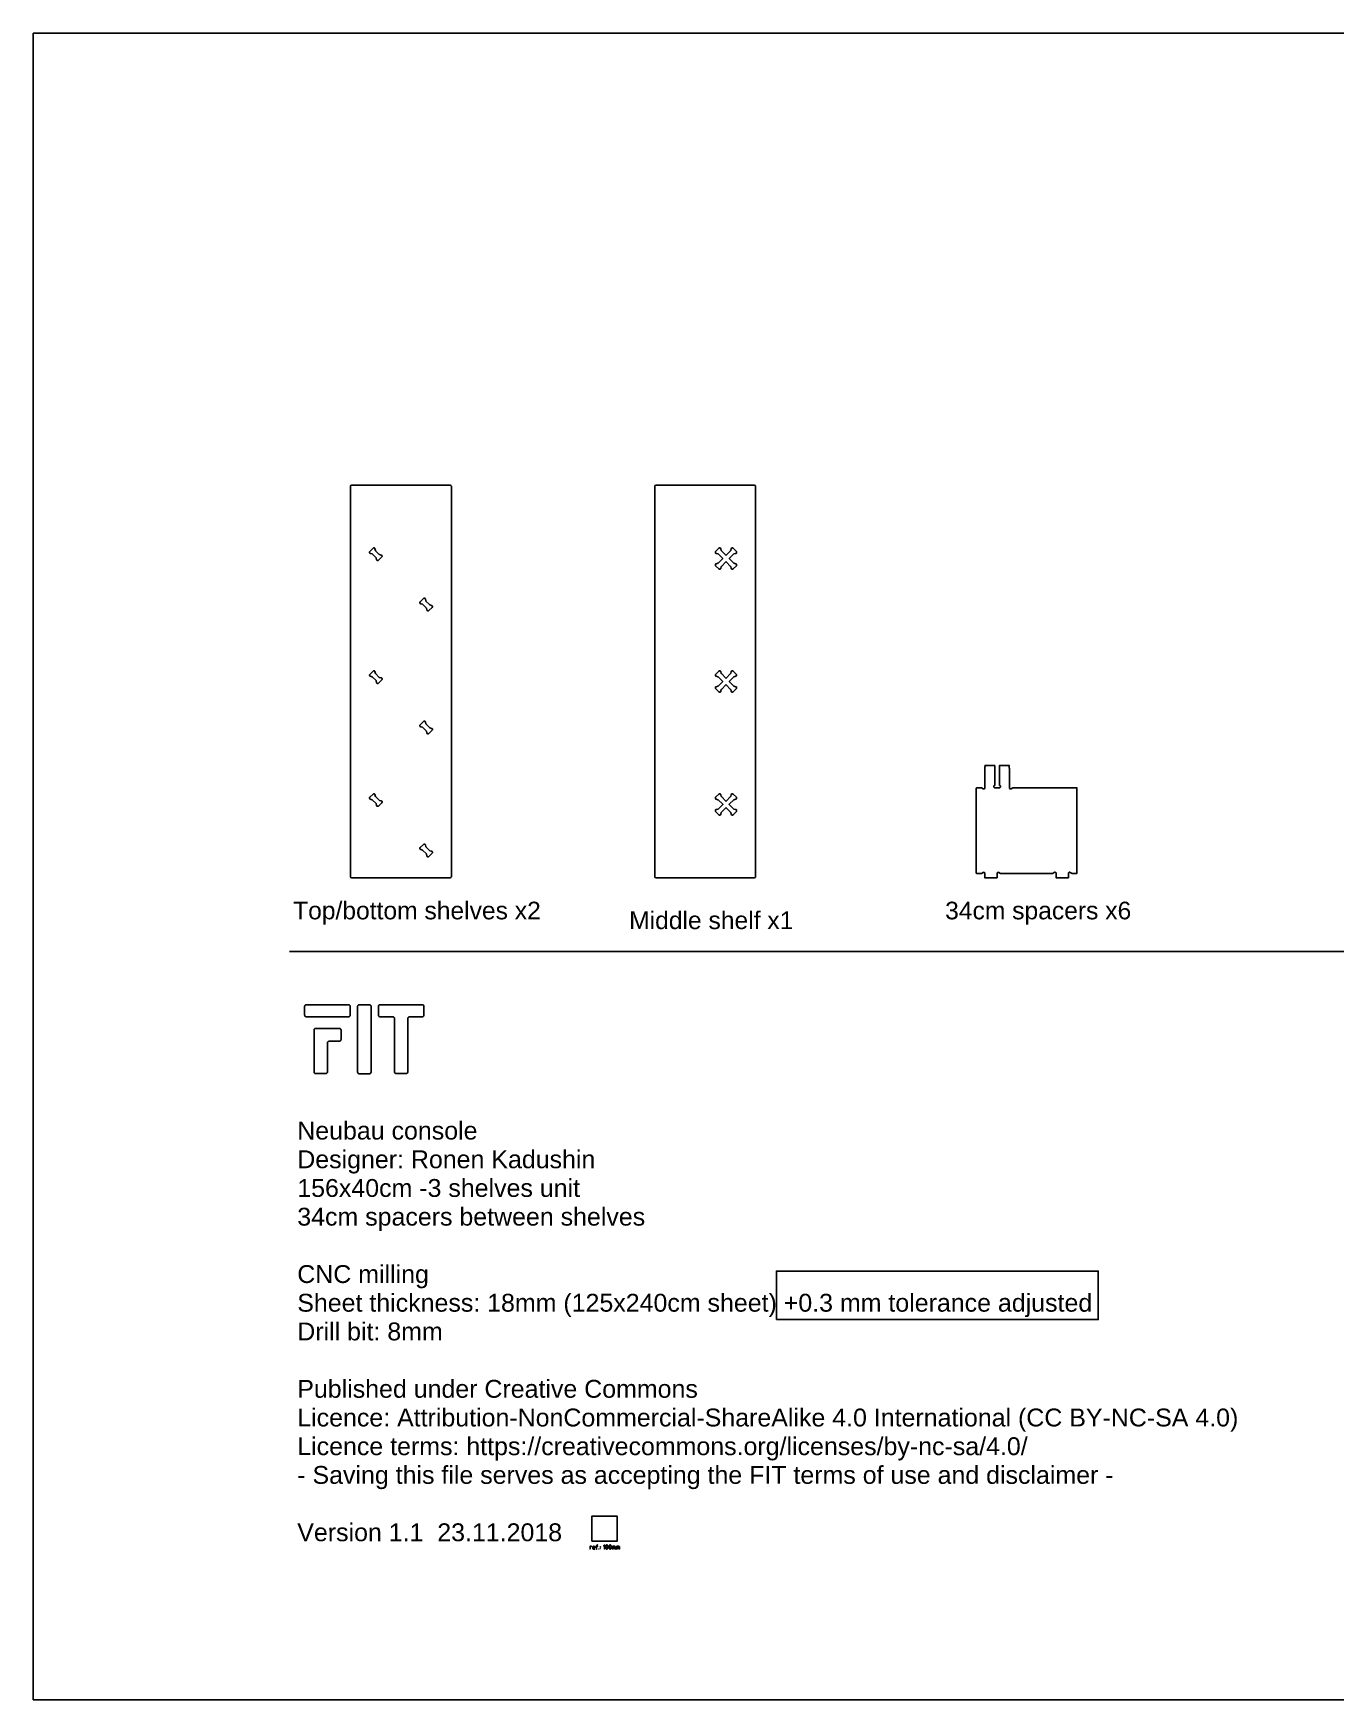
# Model space of a CAD drawing. Header units: millimetres. Extents: x -4641 to 5704, y -3753 to 2864.
# Drawn here: x -4641 to 532, y -3753 to 2864 of the extents above; entities that cross this region are included whole.
import ezdxf

# ---------------------------------------------------------------- set-up
doc = ezdxf.new("R2010")
doc.units = ezdxf.units.MM
doc.header["$MEASUREMENT"] = 0
doc.layers.add('Default', color=18, linetype='Continuous', true_color=0x000000)
doc.layers.add('Layer 02', color=1, linetype='Continuous', true_color=0xff0000)

msp = doc.modelspace()

# ---------------------------------------------------------------- linework, layer by layer
at = {"layer": 'Default'}
for p, q in [((-3304.2, 806.6, -0.1), (-3291.5, 819.4, -0.1)), ((-3294.9, 796.9, -0.1), (-3302.2, 798.9, -0.1)), ((-3279.3, 781.5, -0.1), (-3294.5, 796.7, -0.1)), ((-3283.7, 817.3, -0.1), (-3281.8, 810, -0.1)), ((-3281.6, 809.6, -0.1), (-3266.4, 794.5, -0.1)), ((-3266, 794.2, -0.1), (-3258.7, 792.3, -0.1)), ((-1918, 819.4, -0.1), (-1930.7, 806.6, -0.1)), ((-1928.7, 798.9, -0.1), (-1921.4, 796.9, -0.1)), ((-1921, 796.7, -0.1), (-1902.8, 778.5, -0.1)), ((-1908.3, 810, -0.1), (-1910.2, 817.3, -0.1)), ((-1889.9, 791.4, -0.1), (-1908, 809.6, -0.1)), ((-1871.2, 809.6, -0.1), (-1889.4, 791.4, -0.1)), ((-1876.4, 778.5, -0.1), (-1858.2, 796.7, -0.1)), ((-1869, 817.3, -0.1), (-1871, 810, -0.1)), ((-1848.5, 806.6, -0.1), (-1861.2, 819.4, -0.1)), ((-1857.9, 796.9, -0.1), (-1850.6, 798.9, -0.1)), ((-3277.2, 773.9, -0.1), (-3279.1, 781.1, -0.1)), ((-3256.7, 784.5, -0.1), (-3269.4, 771.8, -0.1)), ((-1930.7, 749.9, -0.1), (-1918, 737.1, -0.1)), ((-1921.4, 759.6, -0.1), (-1928.7, 757.6, -0.1)), ((-1902.8, 778, -0.1), (-1921, 759.8, -0.1)), ((-1910.2, 739.2, -0.1), (-1908.3, 746.5, -0.1)), ((-1908, 746.9, -0.1), (-1889.9, 765.1, -0.1)), ((-1889.4, 765.1, -0.1), (-1871.2, 746.9, -0.1)), ((-1858.2, 759.8, -0.1), (-1876.4, 778, -0.1)), ((-1871, 746.5, -0.1), (-1869, 739.2, -0.1)), ((-1861.2, 737.1, -0.1), (-1848.5, 749.9, -0.1)), ((-1850.6, 757.6, -0.1), (-1857.9, 759.6, -0.1)), ((-3104.1, 606.5, -0.1), (-3091.4, 619.3, -0.1)), ((-3094.8, 596.8, -0.1), (-3102.1, 598.7, -0.1)), ((-3079.2, 581.4, -0.1), (-3094.4, 596.6, -0.1)), ((-3083.6, 617.2, -0.1), (-3081.7, 609.9, -0.1)), ((-3081.5, 609.5, -0.1), (-3066.3, 594.3, -0.1)), ((-3077.1, 573.7, -0.1), (-3079, 581, -0.1)), ((-3056.5, 584.4, -0.1), (-3069.3, 571.7, -0.1)), ((-3065.9, 594.1, -0.1), (-3058.6, 592.2, -0.1)), ((-3304.2, 318.6, -0.1), (-3291.5, 331.3, -0.1)), ((-1918, 331.3, -0.1), (-1930.7, 318.6, -0.1)), ((-1848.5, 318.6, -0.1), (-1861.2, 331.3, -0.1)), ((-3294.9, 308.9, -0.1), (-3302.2, 310.8, -0.1)), ((-3279.3, 293.5, -0.1), (-3294.5, 308.7, -0.1)), ((-3283.7, 329.3, -0.1), (-3281.8, 322, -0.1)), ((-3281.6, 321.6, -0.1), (-3266.4, 306.4, -0.1)), ((-3277.2, 285.8, -0.1), (-3279.1, 293.1, -0.1)), ((-3256.7, 296.5, -0.1), (-3269.4, 283.8, -0.1)), ((-3266, 306.2, -0.1), (-3258.7, 304.3, -0.1)), ((-1928.7, 310.8, -0.1), (-1921.4, 308.9, -0.1)), ((-1921.4, 271.6, -0.1), (-1928.7, 269.6, -0.1)), ((-1921, 308.7, -0.1), (-1902.8, 290.5, -0.1)), ((-1902.8, 290, -0.1), (-1921, 271.8, -0.1)), ((-1908.3, 322, -0.1), (-1910.2, 329.3, -0.1)), ((-1889.9, 303.4, -0.1), (-1908, 321.6, -0.1)), ((-1908, 258.9, -0.1), (-1889.9, 277, -0.1)), ((-1871.2, 321.6, -0.1), (-1889.4, 303.4, -0.1)), ((-1889.4, 277, -0.1), (-1871.2, 258.9, -0.1)), ((-1876.4, 290.5, -0.1), (-1858.2, 308.7, -0.1)), ((-1858.2, 271.8, -0.1), (-1876.4, 290, -0.1)), ((-1869, 329.3, -0.1), (-1871, 322, -0.1)), ((-1857.9, 308.9, -0.1), (-1850.6, 310.8, -0.1)), ((-1850.6, 269.6, -0.1), (-1857.9, 271.6, -0.1)), ((-1930.7, 261.8, -0.1), (-1918, 249.1, -0.1)), ((-1910.2, 251.2, -0.1), (-1908.3, 258.5, -0.1)), ((-1871, 258.5, -0.1), (-1869, 251.2, -0.1)), ((-1861.2, 249.1, -0.1), (-1848.5, 261.8, -0.1)), ((-3104.1, 118.5, -0.1), (-3091.4, 131.2, -0.1)), ((-3094.8, 108.8, -0.1), (-3102.1, 110.7, -0.1)), ((-3079.2, 93.4, -0.1), (-3094.4, 108.6, -0.1)), ((-3083.6, 129.2, -0.1), (-3081.7, 121.9, -0.1)), ((-3081.5, 121.5, -0.1), (-3066.3, 106.3, -0.1)), ((-3077.1, 85.7, -0.1), (-3079, 93, -0.1)), ((-3056.5, 96.4, -0.1), (-3069.3, 83.6, -0.1)), ((-3065.9, 106.1, -0.1), (-3058.6, 104.2, -0.1)), ((-859.9, -43, -0.1), (-822.8, -43, -0.1)), ((-821.8, -44, -0.1), (-821.8, -122.3, -0.1)), ((-803.5, -122.3, -0.1), (-803.5, -44, -0.1)), ((-802.5, -43, -0.1), (-765.4, -43, -0.1)), ((-894.6, -131.8, -0.1), (-875.4, -131.8, -0.1)), ((-874.9, -131.9, -0.1), (-868.4, -135.7, -0.1)), ((-821.6, -131.8, -0.1), (-803.6, -131.8, -0.1)), ((-763.6, -113.8, -0.1), (-763.6, -131.8, -0.1)), ((-756.9, -135.7, -0.1), (-750.3, -131.9, -0.1)), ((-3304.2, -169.4, -0.1), (-3291.5, -156.7, -0.1)), ((-3294.9, -179.1, -0.1), (-3302.2, -177.2, -0.1)), ((-3279.3, -194.5, -0.1), (-3294.5, -179.4, -0.1)), ((-3283.7, -158.8, -0.1), (-3281.8, -166, -0.1)), ((-3281.6, -166.4, -0.1), (-3266.4, -181.6, -0.1)), ((-3277.2, -202.2, -0.1), (-3279.1, -194.9, -0.1)), ((-3256.7, -191.5, -0.1), (-3269.4, -204.3, -0.1)), ((-3266, -181.8, -0.1), (-3258.7, -183.8, -0.1)), ((-1918, -156.7, -0.1), (-1930.7, -169.4, -0.1)), ((-1928.7, -177.2, -0.1), (-1921.4, -179.1, -0.1)), ((-1921, -179.4, -0.1), (-1902.8, -197.5, -0.1)), ((-1902.8, -198, -0.1), (-1921, -216.2, -0.1)), ((-1908.3, -166, -0.1), (-1910.2, -158.8, -0.1)), ((-1889.9, -184.6, -0.1), (-1908, -166.4, -0.1)), ((-1871.2, -166.4, -0.1), (-1889.4, -184.6, -0.1)), ((-1876.4, -197.5, -0.1), (-1858.2, -179.4, -0.1)), ((-1858.2, -216.2, -0.1), (-1876.4, -198, -0.1)), ((-1869, -158.8, -0.1), (-1871, -166, -0.1)), ((-1848.5, -169.4, -0.1), (-1861.2, -156.7, -0.1)), ((-1857.9, -179.1, -0.1), (-1850.6, -177.2, -0.1)), ((-895.6, -470.8, -0.1), (-895.6, -132.8, -0.1)), ((-1930.7, -226.2, -0.1), (-1918, -238.9, -0.1)), ((-1921.4, -216.4, -0.1), (-1928.7, -218.4, -0.1)), ((-1910.2, -236.8, -0.1), (-1908.3, -229.5, -0.1)), ((-1908, -229.2, -0.1), (-1889.9, -211, -0.1)), ((-1889.4, -211, -0.1), (-1871.2, -229.2, -0.1)), ((-1871, -229.5, -0.1), (-1869, -236.8, -0.1)), ((-1861.2, -238.9, -0.1), (-1848.5, -226.2, -0.1)), ((-1850.6, -218.4, -0.1), (-1857.9, -216.4, -0.1)), ((-3104.1, -369.5, -0.1), (-3091.4, -356.8, -0.1)), ((-3094.8, -379.2, -0.1), (-3102.1, -377.3, -0.1)), ((-3079.2, -394.6, -0.1), (-3094.4, -379.5, -0.1)), ((-3083.6, -358.9, -0.1), (-3081.7, -366.1, -0.1)), ((-3081.5, -366.5, -0.1), (-3066.3, -381.7, -0.1)), ((-3077.1, -402.3, -0.1), (-3079, -395, -0.1)), ((-3056.5, -391.6, -0.1), (-3069.3, -404.4, -0.1)), ((-3065.9, -381.9, -0.1), (-3058.6, -383.9, -0.1)), ((-875.4, -471.8, -0.1), (-894.6, -471.8, -0.1)), ((-868.4, -467.9, -0.1), (-874.9, -471.6, -0.1)), ((-861.6, -488.8, -0.1), (-861.6, -471.8, -0.1)), ((-813.6, -489.8, -0.1), (-860.6, -489.8, -0.1)), ((-812.6, -471.8, -0.1), (-812.6, -488.8, -0.1)), ((-799.3, -471.6, -0.1), (-805.9, -467.9, -0.1))]:
    msp.add_line(p, q, dxfattribs=at)
for points in [[(-3380.4, 1065.2), (-3380.4, -484.8)], [(-2985.4, 1070.2), (-3375.4, 1070.2)], [(-2980.4, -484.8), (-2980.4, 1065.2)], [(-2172.3, -484.8), (-2172.3, 1065.2)], [(-2167.3, 1070.2), (-1777.3, 1070.2)], [(-1772.3, 1065.2), (-1772.3, -484.8)], [(-3375.4, -489.8), (-2985.4, -489.8)], [(-1777.3, -489.8), (-2167.3, -489.8)]]:
    msp.add_lwpolyline(points, dxfattribs=at)
for centre, radius, start, end in [((-3375.4, 1065.2, -0.1), 5, 90, 180), ((-2985.4, 1065.2, -0.1), 5, 360, 90), ((-2167.3, 1065.2, -0.1), 5, 90, 180), ((-1777.3, 1065.2, -0.1), 5, 0, 90), ((-3301, 803.3, -0.1), 4.65, 135, 254.95847), ((-3295.1, 796.1, -0.1), 0.85, 45, 74.95843), ((-3288.2, 816.1, -0.1), 4.65, 15.04157, 135), ((-3281, 810.2, -0.1), 0.85, 195.04157, 225), ((-3265.8, 795.1, -0.1), 0.85, 225, 254.95843), ((-1927.4, 803.3, -0.1), 4.65, 135, 254.95846), ((-1921.6, 796.1, -0.1), 0.85, 45, 74.95843), ((-1914.7, 816.1, -0.1), 4.65, 75.02073, 135), ((-1914.7, 816.1, -0.1), 4.65, 15.04147, 75.02074), ((-1907.4, 810.2, -0.1), 0.85, 195.04157, 225), ((-1871.8, 810.2, -0.1), 0.85, 315, 344.95843), ((-1864.5, 816.1, -0.1), 4.65, 45, 164.95846), ((-1857.6, 796.1, -0.1), 0.85, 105.04157, 135), ((-1851.8, 803.3, -0.1), 4.65, 285.04147, 345.02074), ((-1851.8, 803.3, -0.1), 4.65, 345.02073, 45), ((-3279.9, 780.9, -0.1), 0.85, 15.04157, 45), ((-3272.7, 775.1, -0.1), 4.65, 195.04147, 255.02074), ((-3272.7, 775.1, -0.1), 4.65, 255.02073, 315), ((-3259.9, 787.8, -0.1), 4.65, 315, 74.95846), ((-1927.4, 753.1, -0.1), 4.65, 165.02073, 225), ((-1927.4, 753.1, -0.1), 4.65, 105.04147, 165.02074), ((-1921.6, 760.4, -0.1), 0.85, 285.04157, 315), ((-1914.7, 740.4, -0.1), 4.65, 225, 344.95846), ((-1907.4, 746.3, -0.1), 0.85, 135, 164.95843), ((-1903, 778.2, -0.1), 0.35, 315, 45), ((-1889.6, 791.7, -0.1), 0.35, 225, 315), ((-1889.6, 764.8, -0.1), 0.35, 45, 135), ((-1876.2, 778.2, -0.1), 0.35, 135, 225), ((-1871.8, 746.3, -0.1), 0.85, 15.04157, 45), ((-1864.5, 740.4, -0.1), 4.65, 195.04147, 255.02074), ((-1864.5, 740.4, -0.1), 4.65, 255.02073, 315), ((-1857.6, 760.4, -0.1), 0.85, 225, 254.95843), ((-1851.8, 753.1, -0.1), 4.65, 315, 74.95846), ((-3100.8, 603.2, -0.1), 4.65, 135, 254.95847), ((-3095, 596, -0.1), 0.85, 45, 74.95843), ((-3088.1, 616, -0.1), 4.65, 15.04157, 135), ((-3080.9, 610.1, -0.1), 0.85, 195.04157, 225), ((-3079.8, 580.8, -0.1), 0.85, 15.04157, 45), ((-3072.6, 575, -0.1), 4.65, 195.04147, 255.02074), ((-3072.6, 575, -0.1), 4.65, 255.02073, 315), ((-3065.7, 594.9, -0.1), 0.85, 225, 254.95843), ((-3059.8, 587.7, -0.1), 4.65, 315, 74.95846), ((-3288.2, 328.1, -0.1), 4.65, 15.04157, 135), ((-1914.7, 328.1, -0.1), 4.65, 75.02073, 135), ((-1914.7, 328.1, -0.1), 4.65, 15.04147, 75.02074), ((-1864.5, 328.1, -0.1), 4.65, 45, 164.95846), ((-3301, 315.3, -0.1), 4.65, 135, 254.95847), ((-3295.1, 308.1, -0.1), 0.85, 45, 74.95843), ((-3281, 322.2, -0.1), 0.85, 195.04157, 225), ((-3279.9, 292.9, -0.1), 0.85, 15.04157, 45), ((-3272.7, 287, -0.1), 4.65, 195.04147, 255.02074), ((-3272.7, 287, -0.1), 4.65, 255.02073, 315), ((-3265.8, 307, -0.1), 0.85, 225, 254.95843), ((-3259.9, 299.8, -0.1), 4.65, 315, 74.95846), ((-1927.4, 315.3, -0.1), 4.65, 135, 254.95846), ((-1927.4, 265.1, -0.1), 4.65, 165.02073, 225), ((-1927.4, 265.1, -0.1), 4.65, 105.04147, 165.02074), ((-1921.6, 308.1, -0.1), 0.85, 45, 74.95843), ((-1921.6, 272.4, -0.1), 0.85, 285.04157, 315), ((-1907.4, 322.2, -0.1), 0.85, 195.04157, 225), ((-1903, 290.2, -0.1), 0.35, 315, 45), ((-1889.6, 303.7, -0.1), 0.35, 225, 315), ((-1889.6, 276.8, -0.1), 0.35, 45, 135), ((-1876.2, 290.2, -0.1), 0.35, 135, 225), ((-1871.8, 322.2, -0.1), 0.85, 315, 344.95843), ((-1857.6, 308.1, -0.1), 0.85, 105.04157, 135), ((-1857.6, 272.4, -0.1), 0.85, 225, 254.95843), ((-1851.8, 315.3, -0.1), 4.65, 285.04147, 345.02074), ((-1851.8, 265.1, -0.1), 4.65, 315, 74.95846), ((-1851.8, 315.3, -0.1), 4.65, 345.02073, 45), ((-1914.7, 252.4, -0.1), 4.65, 225, 344.95846), ((-1907.4, 258.3, -0.1), 0.85, 135, 164.95843), ((-1871.8, 258.3, -0.1), 0.85, 15.04157, 45), ((-1864.5, 252.4, -0.1), 4.65, 195.04147, 255.02074), ((-1864.5, 252.4, -0.1), 4.65, 255.02073, 315), ((-3088.1, 127.9, -0.1), 4.65, 15.04157, 135), ((-3100.8, 115.2, -0.1), 4.65, 135, 254.95847), ((-3095, 107.9, -0.1), 0.85, 45, 74.95843), ((-3080.9, 122.1, -0.1), 0.85, 195.04157, 225), ((-3079.8, 92.8, -0.1), 0.85, 15.04157, 45), ((-3072.6, 86.9, -0.1), 4.65, 195.04147, 255.02074), ((-3072.6, 86.9, -0.1), 4.65, 255.02073, 315), ((-3065.7, 106.9, -0.1), 0.85, 225, 254.95843), ((-3059.8, 99.7, -0.1), 4.65, 315, 74.95846), ((-859.9, -44, -0.1), 1, 90, 179.39988), ((-822.8, -44, -0.1), 1, 0.00002, 89.99998), ((-802.5, -44, -0.1), 1, 90, 180), ((-765.4, -44, -0.1), 1, 0.60012, 90), ((-894.6, -132.8, -0.1), 1, 90, 180), ((-875.4, -132.8, -0.1), 1, 60.04157, 89.99992), ((-803, -122.3, -0.1), 0.5, 180.00002, 264.26081), ((-759.1, -131.8, -0.1), 4.5, 180, 299.95848), ((-749.8, -132.8, -0.1), 1, 90.00009, 119.95843), ((-3301, -172.7, -0.1), 4.65, 135, 254.95847), ((-3295.1, -180, -0.1), 0.85, 45, 74.95843), ((-3288.2, -160, -0.1), 4.65, 15.04157, 135), ((-3281, -165.8, -0.1), 0.85, 195.04157, 225), ((-3279.9, -195.1, -0.1), 0.85, 15.04157, 45), ((-3265.8, -181, -0.1), 0.85, 225, 254.95843), ((-3259.9, -188.2, -0.1), 4.65, 315, 74.95846), ((-1927.4, -172.7, -0.1), 4.65, 135, 254.95846), ((-1921.6, -180, -0.1), 0.85, 45, 74.95843), ((-1914.7, -160, -0.1), 4.65, 75.02073, 135), ((-1914.7, -160, -0.1), 4.65, 15.04147, 75.02074), ((-1907.4, -165.8, -0.1), 0.85, 195.04157, 225), ((-1903, -197.8, -0.1), 0.35, 315, 45), ((-1889.6, -184.4, -0.1), 0.35, 225, 315), ((-1876.2, -197.8, -0.1), 0.35, 135, 225), ((-1871.8, -165.8, -0.1), 0.85, 315, 344.95843), ((-1864.5, -160, -0.1), 4.65, 45, 164.95846), ((-1857.6, -180, -0.1), 0.85, 105.04157, 135), ((-1851.8, -172.7, -0.1), 4.65, 285.04147, 345.02074), ((-1851.8, -172.7, -0.1), 4.65, 345.02073, 45), ((-3272.7, -201, -0.1), 4.65, 195.04147, 255.02074), ((-3272.7, -201, -0.1), 4.65, 255.02073, 315), ((-1927.4, -222.9, -0.1), 4.65, 165.02073, 225), ((-1927.4, -222.9, -0.1), 4.65, 105.04147, 165.02074), ((-1921.6, -215.6, -0.1), 0.85, 285.04157, 315), ((-1914.7, -235.6, -0.1), 4.65, 225, 344.95846), ((-1907.4, -229.8, -0.1), 0.85, 135, 164.95843), ((-1889.6, -211.2, -0.1), 0.35, 45, 135), ((-1871.8, -229.8, -0.1), 0.85, 15.04157, 45), ((-1864.5, -235.6, -0.1), 4.65, 195.04147, 255.02074), ((-1864.5, -235.6, -0.1), 4.65, 255.02073, 315), ((-1857.6, -215.6, -0.1), 0.85, 225, 254.95843), ((-1851.8, -222.9, -0.1), 4.65, 315, 74.95846), ((-3100.8, -372.8, -0.1), 4.65, 135, 254.95847), ((-3095, -380.1, -0.1), 0.85, 45, 74.95843), ((-3088.1, -360.1, -0.1), 4.65, 15.04157, 135), ((-3080.9, -365.9, -0.1), 0.85, 195.04157, 225), ((-3079.8, -395.2, -0.1), 0.85, 15.04157, 45), ((-3065.7, -381.1, -0.1), 0.85, 225, 254.95843), ((-3059.8, -388.4, -0.1), 4.65, 315, 74.95846), ((-3072.6, -401.1, -0.1), 4.65, 195.04147, 255.02074), ((-3072.6, -401.1, -0.1), 4.65, 255.02073, 315), ((-3375.4, -484.8, -0.1), 5, 180, 270), ((-2985.4, -484.8, -0.1), 5, 270, 0), ((-2167.3, -484.8, -0.1), 5, 180, 270), ((-1777.3, -484.8, -0.1), 5, 270, 0), ((-894.6, -470.8, -0.1), 1, 180, 270), ((-875.4, -470.8, -0.1), 1, 270.00004, 299.95843), ((-866.1, -471.8, -0.1), 4.5, 360, 119.95849), ((-860.6, -488.8, -0.1), 1, 180, 270), ((-813.6, -488.8, -0.1), 1, 270, 0), ((-808.1, -471.8, -0.1), 4.5, 60.04152, 180), ((-798.8, -470.8, -0.1), 1, 240.04157, 269.99996)]:
    msp.add_arc(centre, radius, start, end, dxfattribs=at)
for points in [[(-861.6, -113.8, -0.1), (-861.3, -78.9, -0.1), (-860.9, -44, -0.1)], [(-763.6, -113.8, -0.1), (-764, -78.9, -0.1), (-764.4, -44, -0.1)], [(-749.8, -131.8, -0.1), (-623.2, -131.8, -0.1), (-496.6, -131.8, -0.1)], [(-495.6, -132.8, -0.1), (-495.6, -301.8, -0.1), (-495.6, -470.8, -0.1)], [(-592.4, -471.8, -0.1), (-695.6, -471.8, -0.1), (-798.8, -471.8, -0.1)], [(-585.4, -467.9, -0.1), (-588.6, -469.8, -0.1), (-591.9, -471.6, -0.1)], [(-578.6, -488.8, -0.1), (-578.6, -480.3, -0.1), (-578.6, -471.8, -0.1)], [(-530.6, -489.8, -0.1), (-554.1, -489.8, -0.1), (-577.6, -489.8, -0.1)], [(-529.6, -471.8, -0.1), (-529.6, -480.3, -0.1), (-529.6, -488.8, -0.1)], [(-516.3, -471.6, -0.1), (-519.6, -469.8, -0.1), (-522.9, -467.9, -0.1)], [(-496.6, -471.8, -0.1), (-506.2, -471.8, -0.1), (-515.8, -471.8, -0.1)]]:
    msp.add_open_spline(points, degree=2, dxfattribs=at)
for points, weights, knots in [([(-868.4, -135.7, -0.1), (-866.1, -137, -0.1), (-863.9, -135.7, -0.1), (-861.6, -134.4, -0.1), (-861.6, -131.8, -0.1)], [1.0000001668, 0.866116312938, 1.00000039071, 0.866116232904, 1.00000032687], [3793.551812, 3793.551812, 3793.551812, 3798.262571, 3798.262571, 3802.973332, 3802.973332, 3802.973332]), ([(-822.2, -122.8, -0.1), (-826.1, -123.2, -0.1), (-826.1, -127.3, -0.1), (-826.1, -131.8, -0.1), (-821.6, -131.8, -0.1)], [1.00000045007, 0.756068985707, 1.03934555249, 0.734928288159, 1.03934555249], [2284.563408, 2284.563408, 2284.563408, 2291.141104, 2291.141104, 2298.209687, 2298.209687, 2298.209687]), ([(-803.6, -131.8, -0.1), (-799.1, -131.8, -0.1), (-799.1, -127.3, -0.1), (-799.1, -123.2, -0.1), (-803, -122.8, -0.1)], [1.03934555249, 0.734928288159, 1.03934555249, 0.756069053245, 1.00000033376], [2316.209687, 2316.209687, 2316.209687, 2323.278271, 2323.278271, 2329.855966, 2329.855966, 2329.855966]), ([(-578.6, -471.8, -0.1), (-578.6, -469.2, -0.1), (-580.9, -467.9, -0.1), (-583.1, -466.6, -0.1), (-585.4, -467.9, -0.1)], [1, 0.866115967044, 1, 0.866115967044, 1], [3179.206602, 3179.206602, 3179.206602, 3183.917362, 3183.917362, 3188.628122, 3188.628122, 3188.628122]), ([(-522.9, -467.9, -0.1), (-525.1, -466.6, -0.1), (-527.4, -467.9, -0.1), (-529.6, -469.2, -0.1), (-529.6, -471.8, -0.1)], [1, 0.866115967044, 1, 0.866115967044, 1], [3053.643488, 3053.643488, 3053.643488, 3058.354248, 3058.354248, 3063.065009, 3063.065009, 3063.065009])]:
    msp.add_rational_spline(points, weights, degree=2, knots=knots, dxfattribs=at)
msp.add_open_spline([(-861.6, -131.8, -0.1), (-861.6, -122.8, -0.1), (-861.6, -119.2, -0.1), (-861.6, -113.8, -0.1)], degree=2, knots=[3802.973332, 3802.973332, 3802.973332, 3819.148009, 3834.351831, 3834.351831, 3834.351831], dxfattribs=at)
for points, weights in [([(-821.8, -122.3, -0.1), (-821.8, -122.8, -0.1), (-822.2, -122.8, -0.1)], [1.00000032687, 0.741620244096, 1.00000045007]), ([(-496.6, -131.8, -0.1), (-495.6, -131.8, -0.1), (-495.6, -132.8, -0.1)], [1, 0.707106781188, 1]), ([(-591.9, -471.6, -0.1), (-592.1, -471.8, -0.1), (-592.4, -471.8, -0.1)], [1, 0.966019746826, 1]), ([(-577.6, -489.8, -0.1), (-578.6, -489.8, -0.1), (-578.6, -488.8, -0.1)], [1, 0.707106781185, 1]), ([(-529.6, -488.8, -0.1), (-529.6, -489.8, -0.1), (-530.6, -489.8, -0.1)], [1, 0.707106781187, 1]), ([(-515.8, -471.8, -0.1), (-516.1, -471.8, -0.1), (-516.3, -471.6, -0.1)], [1, 0.966019737263, 1]), ([(-495.6, -470.8, -0.1), (-495.6, -471.8, -0.1), (-496.6, -471.8, -0.1)], [1, 0.707106781188, 1])]:
    msp.add_rational_spline(points, weights, degree=2, dxfattribs=at)
at = {"layer": 'Layer 02'}
for p, q in [((-3563, -1000.3, -0.1), (-3563, -1034.2, -0.1)), ((-3388.9, -993.4, -0.1), (-3556.1, -993.4, -0.1)), ((-3556.1, -1041.1, -0.1), (-3388.9, -1041.1, -0.1)), ((-3382, -1034.2, -0.1), (-3382, -1000.3, -0.1)), ((-3352.7, -1000.1, -0.1), (-3352.7, -1260.3, -0.1)), ((-3306, -993.2, -0.1), (-3345.8, -993.2, -0.1)), ((-3299.1, -1260.3, -0.1), (-3299.1, -1000.1, -0.1)), ((-3270.1, -1000.3, -0.1), (-3270.1, -1034.2, -0.1)), ((-3096, -993.4, -0.1), (-3263.3, -993.4, -0.1)), ((-3263.3, -1041.1, -0.1), (-3213.1, -1041.1, -0.1)), ((-3206.2, -1047.9, -0.1), (-3206.2, -1259.5, -0.1)), ((-3153.1, -1259.5, -0.1), (-3153.1, -1047.9, -0.1)), ((-3146.2, -1041.1, -0.1), (-3096, -1041.1, -0.1)), ((-3089.2, -1034.2, -0.1), (-3089.2, -1000.3, -0.1)), ((-3525.7, -1093.9, -0.1), (-3525.7, -1259.8, -0.1)), ((-3472.5, -1087.1, -0.1), (-3518.8, -1087.1, -0.1)), ((-3425.5, -1087.1, -0.1), (-3472.5, -1087.1, -0.1)), ((-3418.6, -1131.4, -0.1), (-3418.6, -1093.9, -0.1)), ((-3472.5, -1259.8, -0.1), (-3472.5, -1145.2, -0.1)), ((-3465.6, -1138.3, -0.1), (-3425.5, -1138.3, -0.1)), ((-3518.8, -1266.7, -0.1), (-3479.4, -1266.7, -0.1)), ((-3345.8, -1267.2, -0.1), (-3306, -1267.2, -0.1)), ((-3199.4, -1266.4, -0.1), (-3160, -1266.4, -0.1))]:
    msp.add_line(p, q, dxfattribs=at)
for points in [[(-4640.6, -3752.6), (5704.2, -3752.6), (5704.2, 2863.8), (-4640.6, 2863.8)], [(-1689.1, -2243.2), (-411.2, -2243.2), (-411.2, -2050.9), (-1689.1, -2050.9)], [(-2422, -3123.4), (-2322, -3123.4), (-2322, -3023.4), (-2422, -3023.4)]]:
    msp.add_lwpolyline(points, close=True, dxfattribs=at)
msp.add_open_spline([(-3623.4, -782.4, -0.1), (671.7, -782.4, -0.1), (4966.8, -782.4, -0.1)], degree=2, dxfattribs=at)
for points, weights in [([(-3556.1, -993.4, -0.1), (-3563, -993.4, -0.1), (-3563, -1000.3, -0.1)], [1, 0.707106781187, 1]), ([(-3563, -1034.2, -0.1), (-3563, -1041.1, -0.1), (-3556.1, -1041.1, -0.1)], [1, 0.707106781187, 1]), ([(-3382, -1000.3, -0.1), (-3382, -993.4, -0.1), (-3388.9, -993.4, -0.1)], [1, 0.707106781187, 1]), ([(-3388.9, -1041.1, -0.1), (-3382, -1041.1, -0.1), (-3382, -1034.2, -0.1)], [1, 0.707106781187, 1]), ([(-3345.8, -993.2, -0.1), (-3352.7, -993.2, -0.1), (-3352.7, -1000.1, -0.1)], [1, 0.707106781187, 1]), ([(-3299.1, -1000.1, -0.1), (-3299.1, -993.2, -0.1), (-3306, -993.2, -0.1)], [1, 0.707106781187, 1]), ([(-3263.3, -993.4, -0.1), (-3270.1, -993.4, -0.1), (-3270.1, -1000.3, -0.1)], [1, 0.707106781187, 1]), ([(-3270.1, -1034.2, -0.1), (-3270.1, -1041.1, -0.1), (-3263.3, -1041.1, -0.1)], [1, 0.707106781187, 1]), ([(-3206.2, -1047.9, -0.1), (-3206.2, -1041.1, -0.1), (-3213.1, -1041.1, -0.1)], [1, 0.707106781187, 1]), ([(-3146.2, -1041.1, -0.1), (-3153.1, -1041.1, -0.1), (-3153.1, -1047.9, -0.1)], [1, 0.707106781187, 1]), ([(-3089.2, -1000.3, -0.1), (-3089.2, -993.4, -0.1), (-3096, -993.4, -0.1)], [1, 0.707106781187, 1]), ([(-3096, -1041.1, -0.1), (-3089.2, -1041.1, -0.1), (-3089.2, -1034.2, -0.1)], [1, 0.707106781186, 1]), ([(-3518.8, -1087.1, -0.1), (-3525.7, -1087.1, -0.1), (-3525.7, -1093.9, -0.1)], [1, 0.707106781186, 1]), ([(-3418.6, -1093.9, -0.1), (-3418.6, -1087.1, -0.1), (-3425.5, -1087.1, -0.1)], [1, 0.707106781187, 1]), ([(-3465.6, -1138.3, -0.1), (-3472.5, -1138.3, -0.1), (-3472.5, -1145.2, -0.1)], [1, 0.707106781186, 1]), ([(-3425.5, -1138.3, -0.1), (-3418.6, -1138.3, -0.1), (-3418.6, -1131.4, -0.1)], [1, 0.707106781186, 1]), ([(-3525.7, -1259.8, -0.1), (-3525.7, -1266.7, -0.1), (-3518.8, -1266.7, -0.1)], [1, 0.707106781186, 1]), ([(-3479.4, -1266.7, -0.1), (-3472.5, -1266.7, -0.1), (-3472.5, -1259.8, -0.1)], [1, 0.707106781186, 1]), ([(-3352.7, -1260.3, -0.1), (-3352.7, -1267.2, -0.1), (-3345.8, -1267.2, -0.1)], [1, 0.707106781187, 1]), ([(-3306, -1267.2, -0.1), (-3299.1, -1267.2, -0.1), (-3299.1, -1260.3, -0.1)], [1, 0.707106781187, 1]), ([(-3206.2, -1259.5, -0.1), (-3206.2, -1266.4, -0.1), (-3199.4, -1266.4, -0.1)], [1, 0.707106781187, 1]), ([(-3160, -1266.4, -0.1), (-3153.1, -1266.4, -0.1), (-3153.1, -1259.5, -0.1)], [1, 0.707106781186, 1])]:
    msp.add_rational_spline(points, weights, degree=2, dxfattribs=at)
for points, knots in [([(-2423.8, -3145.5, -0.1), (-2423.8, -3144.5, -0.1), (-2423.8, -3143.5, -0.1), (-2426.7, -3143.5, -0.1), (-2429.7, -3143.5, -0.1), (-2429.7, -3149.1, -0.1), (-2429.7, -3154.8, -0.1), (-2429.5, -3154.8, -0.1), (-2429.3, -3154.8, -0.1), (-2429.3, -3149.3, -0.1), (-2429.3, -3143.9, -0.1), (-2426.7, -3143.9, -0.1), (-2424.1, -3143.9, -0.1), (-2424.1, -3144.7, -0.1), (-2424.1, -3145.5, -0.1), (-2423.9, -3145.5, -0.1), (-2423.8, -3145.5, -0.1)], [-8, -8, -8, -7, -7, -6, -6, -5, -5, -4, -4, -3, -3, -2, -2, -1, -1, 0, 0, 0]), ([(-2410.8, -3149.3, -0.1), (-2410.8, -3148.3, -0.1), (-2410.8, -3147.3, -0.1), (-2410.8, -3145.7, -0.1), (-2411.9, -3144.6, -0.1), (-2413.1, -3143.5, -0.1), (-2414.7, -3143.5, -0.1), (-2416.3, -3143.5, -0.1), (-2417.4, -3144.6, -0.1), (-2418.6, -3145.7, -0.1), (-2418.6, -3147.3, -0.1), (-2418.6, -3149.2, -0.1), (-2418.6, -3151, -0.1), (-2418.6, -3153.2, -0.1), (-2417.6, -3154.1, -0.1), (-2416.8, -3154.8, -0.1), (-2415, -3154.8, -0.1), (-2413, -3154.8, -0.1), (-2411, -3154.8, -0.1), (-2411, -3154.6, -0.1), (-2411, -3154.5, -0.1), (-2413, -3154.5, -0.1), (-2415, -3154.5, -0.1), (-2416.7, -3154.5, -0.1), (-2417.4, -3153.8, -0.1), (-2418.2, -3153.1, -0.1), (-2418.2, -3151, -0.1), (-2418.2, -3150.2, -0.1), (-2418.2, -3149.3, -0.1), (-2414.5, -3149.3, -0.1), (-2410.8, -3149.3, -0.1)], [-15, -15, -15, -14, -14, -13, -13, -12, -12, -11, -11, -10, -10, -9, -9, -8, -8, -7, -7, -6, -6, -5, -5, -4, -4, -3, -3, -2, -2, -1, -1, 0, 0, 0]), ([(-2411.2, -3149, -0.1), (-2411.2, -3148.2, -0.1), (-2411.2, -3147.4, -0.1), (-2411.2, -3145.9, -0.1), (-2412.2, -3144.9, -0.1), (-2413.2, -3143.9, -0.1), (-2414.7, -3143.9, -0.1), (-2416.1, -3143.9, -0.1), (-2417.2, -3144.9, -0.1), (-2418.2, -3145.9, -0.1), (-2418.2, -3147.4, -0.1), (-2418.2, -3148.2, -0.1), (-2418.2, -3149, -0.1), (-2414.7, -3149, -0.1), (-2411.2, -3149, -0.1)], [0, 0, 0, 1, 1, 2, 2, 3, 3, 4, 4, 5, 5, 6, 6, 7, 7, 7]), ([(-2399.8, -3143.9, -0.1), (-2399.8, -3143.7, -0.1), (-2399.8, -3143.5, -0.1), (-2401.6, -3143.5, -0.1), (-2403.3, -3143.5, -0.1), (-2403.3, -3142.9, -0.1), (-2403.3, -3142.3, -0.1), (-2403.3, -3140.8, -0.1), (-2402.7, -3139.8, -0.1), (-2401.8, -3138.3, -0.1), (-2399.8, -3138.3, -0.1), (-2399.8, -3138.1, -0.1), (-2399.8, -3137.9, -0.1), (-2402, -3137.9, -0.1), (-2403, -3139.6, -0.1), (-2403.7, -3140.7, -0.1), (-2403.7, -3142.3, -0.1), (-2403.7, -3142.9, -0.1), (-2403.7, -3143.5, -0.1), (-2404.5, -3143.5, -0.1), (-2405.4, -3143.5, -0.1), (-2405.4, -3143.7, -0.1), (-2405.4, -3143.9, -0.1), (-2404.5, -3143.9, -0.1), (-2403.7, -3143.9, -0.1), (-2403.7, -3149.3, -0.1), (-2403.7, -3154.8, -0.1), (-2403.5, -3154.8, -0.1), (-2403.3, -3154.8, -0.1), (-2403.3, -3149.3, -0.1), (-2403.3, -3143.9, -0.1), (-2401.6, -3143.9, -0.1), (-2399.8, -3143.9, -0.1)], [-16, -16, -16, -15, -15, -14, -14, -13, -13, -12, -12, -11, -11, -10, -10, -9, -9, -8, -8, -7, -7, -6, -6, -5, -5, -4, -4, -3, -3, -2, -2, -1, -1, 0, 0, 0]), ([(-2394, -3154.8, -0.1), (-2394, -3154.3, -0.1), (-2394, -3153.8, -0.1), (-2394.2, -3153.8, -0.1), (-2394.4, -3153.8, -0.1), (-2394.4, -3154.3, -0.1), (-2394.4, -3154.8, -0.1), (-2394.2, -3154.8, -0.1), (-2394, -3154.8, -0.1)], [-4, -4, -4, -3, -3, -2, -2, -1, -1, 0, 0, 0]), ([(-2388.5, -3146.5, -0.1), (-2388.5, -3146, -0.1), (-2388.5, -3145.6, -0.1), (-2388.7, -3145.6, -0.1), (-2388.9, -3145.6, -0.1), (-2388.9, -3146, -0.1), (-2388.9, -3146.5, -0.1), (-2388.7, -3146.5, -0.1), (-2388.5, -3146.5, -0.1)], [-4, -4, -4, -3, -3, -2, -2, -1, -1, 0, 0, 0]), ([(-2388.5, -3152.9, -0.1), (-2388.5, -3152.4, -0.1), (-2388.5, -3152, -0.1), (-2388.7, -3152, -0.1), (-2388.9, -3152, -0.1), (-2388.9, -3152.4, -0.1), (-2388.9, -3152.9, -0.1), (-2388.7, -3152.9, -0.1), (-2388.5, -3152.9, -0.1)], [-4, -4, -4, -3, -3, -2, -2, -1, -1, 0, 0, 0]), ([(-2371.7, -3154.8, -0.1), (-2371.7, -3146.4, -0.1), (-2371.7, -3138.1, -0.1), (-2372, -3138.1, -0.1), (-2372.2, -3138.1, -0.1), (-2374, -3139.9, -0.1), (-2375.8, -3141.7, -0.1), (-2375.6, -3141.8, -0.1), (-2375.5, -3142, -0.1), (-2373.8, -3140.3, -0.1), (-2372.1, -3138.6, -0.1), (-2372.1, -3146.7, -0.1), (-2372.1, -3154.8, -0.1), (-2371.9, -3154.8, -0.1), (-2371.7, -3154.8, -0.1)], [-7, -7, -7, -6, -6, -5, -5, -4, -4, -3, -3, -2, -2, -1, -1, 0, 0, 0]), ([(-2358.8, -3147, -0.1), (-2358.8, -3146.4, -0.1), (-2358.8, -3145.7, -0.1), (-2358.8, -3143.8, -0.1), (-2359.4, -3141.8, -0.1), (-2360.6, -3137.9, -0.1), (-2362.7, -3137.9, -0.1), (-2363.9, -3137.9, -0.1), (-2364.6, -3138.9, -0.1), (-2365.5, -3140.1, -0.1), (-2366.1, -3142.2, -0.1), (-2366.6, -3144, -0.1), (-2366.6, -3145.7, -0.1), (-2366.6, -3146.4, -0.1), (-2366.6, -3147, -0.1), (-2366.6, -3148.9, -0.1), (-2366, -3150.9, -0.1), (-2364.8, -3154.8, -0.1), (-2362.7, -3154.8, -0.1), (-2361.5, -3154.8, -0.1), (-2360.8, -3153.8, -0.1), (-2359.9, -3152.7, -0.1), (-2359.3, -3150.6, -0.1), (-2358.8, -3148.6, -0.1), (-2358.8, -3147, -0.1)], [-12, -12, -12, -11, -11, -10, -10, -9, -9, -8, -8, -7, -7, -6, -6, -5, -5, -4, -4, -3, -3, -2, -2, -1, -1, 0, 0, 0]), ([(-2359.2, -3147.1, -0.1), (-2359.2, -3146.4, -0.1), (-2359.2, -3145.8, -0.1), (-2359.2, -3144, -0.1), (-2359.8, -3141.9, -0.1), (-2360.9, -3138.3, -0.1), (-2362.7, -3138.3, -0.1), (-2364.6, -3138.3, -0.1), (-2365.6, -3141.9, -0.1), (-2366.2, -3144, -0.1), (-2366.2, -3145.8, -0.1), (-2366.2, -3146.4, -0.1), (-2366.2, -3147.1, -0.1), (-2366.2, -3148.8, -0.1), (-2365.7, -3150.7, -0.1), (-2364.6, -3154.6, -0.1), (-2362.7, -3154.6, -0.1), (-2360.9, -3154.6, -0.1), (-2359.8, -3151, -0.1), (-2359.2, -3148.9, -0.1), (-2359.2, -3147.1, -0.1)], [0, 0, 0, 1, 1, 2, 2, 3, 3, 4, 4, 5, 5, 6, 6, 7, 7, 8, 8, 9, 9, 10, 10, 10]), ([(-2345.8, -3147, -0.1), (-2345.8, -3146.4, -0.1), (-2345.8, -3145.7, -0.1), (-2345.8, -3143.8, -0.1), (-2346.4, -3141.8, -0.1), (-2347.6, -3137.9, -0.1), (-2349.7, -3137.9, -0.1), (-2350.9, -3137.9, -0.1), (-2351.6, -3138.9, -0.1), (-2352.5, -3140.1, -0.1), (-2353.1, -3142.2, -0.1), (-2353.6, -3144, -0.1), (-2353.6, -3145.7, -0.1), (-2353.6, -3146.4, -0.1), (-2353.6, -3147, -0.1), (-2353.6, -3148.9, -0.1), (-2353, -3150.9, -0.1), (-2351.8, -3154.8, -0.1), (-2349.7, -3154.8, -0.1), (-2348.5, -3154.8, -0.1), (-2347.7, -3153.8, -0.1), (-2346.8, -3152.7, -0.1), (-2346.3, -3150.6, -0.1), (-2345.8, -3148.6, -0.1), (-2345.8, -3147, -0.1)], [-12, -12, -12, -11, -11, -10, -10, -9, -9, -8, -8, -7, -7, -6, -6, -5, -5, -4, -4, -3, -3, -2, -2, -1, -1, 0, 0, 0]), ([(-2346.2, -3147.1, -0.1), (-2346.2, -3146.4, -0.1), (-2346.2, -3145.8, -0.1), (-2346.2, -3144, -0.1), (-2346.7, -3141.9, -0.1), (-2347.8, -3138.3, -0.1), (-2349.7, -3138.3, -0.1), (-2351.5, -3138.3, -0.1), (-2352.6, -3141.9, -0.1), (-2353.2, -3144, -0.1), (-2353.2, -3145.8, -0.1), (-2353.2, -3146.4, -0.1), (-2353.2, -3147.1, -0.1), (-2353.2, -3148.8, -0.1), (-2352.7, -3150.7, -0.1), (-2351.6, -3154.6, -0.1), (-2349.7, -3154.6, -0.1), (-2347.8, -3154.6, -0.1), (-2346.7, -3151, -0.1), (-2346.2, -3148.9, -0.1), (-2346.2, -3147.1, -0.1)], [0, 0, 0, 1, 1, 2, 2, 3, 3, 4, 4, 5, 5, 6, 6, 7, 7, 8, 8, 9, 9, 10, 10, 10]), ([(-2329, -3154.8, -0.1), (-2329, -3150.9, -0.1), (-2329, -3146.9, -0.1), (-2329, -3145.5, -0.1), (-2330, -3144.5, -0.1), (-2331, -3143.5, -0.1), (-2332.5, -3143.5, -0.1), (-2336.5, -3143.5, -0.1), (-2340.5, -3143.5, -0.1), (-2340.5, -3149.1, -0.1), (-2340.5, -3154.8, -0.1), (-2340.3, -3154.8, -0.1), (-2340.2, -3154.8, -0.1), (-2340.2, -3149.3, -0.1), (-2340.2, -3143.9, -0.1), (-2337.6, -3143.9, -0.1), (-2335, -3143.9, -0.1), (-2335, -3149.3, -0.1), (-2335, -3154.8, -0.1), (-2334.8, -3154.8, -0.1), (-2334.6, -3154.8, -0.1), (-2334.6, -3149.3, -0.1), (-2334.6, -3143.9, -0.1), (-2333.5, -3143.9, -0.1), (-2332.5, -3143.9, -0.1), (-2331.2, -3143.9, -0.1), (-2330.3, -3144.7, -0.1), (-2329.4, -3145.6, -0.1), (-2329.4, -3146.9, -0.1), (-2329.4, -3150.9, -0.1), (-2329.4, -3154.8, -0.1), (-2329.2, -3154.8, -0.1), (-2329, -3154.8, -0.1)], [-16, -16, -16, -15, -15, -14, -14, -13, -13, -12, -12, -11, -11, -10, -10, -9, -9, -8, -8, -7, -7, -6, -6, -5, -5, -4, -4, -3, -3, -2, -2, -1, -1, 0, 0, 0]), ([(-2312.4, -3154.8, -0.1), (-2312.4, -3150.9, -0.1), (-2312.4, -3146.9, -0.1), (-2312.4, -3145.5, -0.1), (-2313.3, -3144.5, -0.1), (-2314.4, -3143.5, -0.1), (-2315.8, -3143.5, -0.1), (-2319.8, -3143.5, -0.1), (-2323.8, -3143.5, -0.1), (-2323.8, -3149.1, -0.1), (-2323.8, -3154.8, -0.1), (-2323.7, -3154.8, -0.1), (-2323.5, -3154.8, -0.1), (-2323.5, -3149.3, -0.1), (-2323.5, -3143.9, -0.1), (-2320.9, -3143.9, -0.1), (-2318.3, -3143.9, -0.1), (-2318.3, -3149.3, -0.1), (-2318.3, -3154.8, -0.1), (-2318.1, -3154.8, -0.1), (-2317.9, -3154.8, -0.1), (-2317.9, -3149.3, -0.1), (-2317.9, -3143.9, -0.1), (-2316.8, -3143.9, -0.1), (-2315.8, -3143.9, -0.1), (-2314.5, -3143.9, -0.1), (-2313.6, -3144.7, -0.1), (-2312.7, -3145.6, -0.1), (-2312.7, -3146.9, -0.1), (-2312.7, -3150.9, -0.1), (-2312.7, -3154.8, -0.1), (-2312.5, -3154.8, -0.1), (-2312.4, -3154.8, -0.1)], [-16, -16, -16, -15, -15, -14, -14, -13, -13, -12, -12, -11, -11, -10, -10, -9, -9, -8, -8, -7, -7, -6, -6, -5, -5, -4, -4, -3, -3, -2, -2, -1, -1, 0, 0, 0])]:
    msp.add_open_spline(points, degree=2, knots=knots, dxfattribs=at)

# ---------------------------------------------------------------- texts
at = {"layer": 'Layer 02', "attachment_point": 7, "line_spacing_factor": 0.963855}
for s, insert, char_height, width in [('\\fArial;Top/bottom shelves x2', (-3608.9, -675.3, -0.1), 70, 1038.614), ('\\fArial;34cm spacers x6', (-1019.2, -675.3, -0.1), 70, 795.723), ('\\fArial;Middle shelf x1', (-2274.3, -693.9, -0.1), 70, 693.253), ('\\fArial;Neubau console\\PDesigner: Ronen Kadushin\\P156x40cm -3 shelves unit\\P34cm spacers between shelves\\P\\PCNC milling\\PSheet thickness: 18mm (125x240cm sheet) +0.3 mm tolerance adjusted\\PDrill bit: 8mm\\P\\PPublished under Creative Commons\\PLicence: Attribution-NonCommercial-ShareAlike 4.0 International (CC BY-NC-SA 4.0)\\PLicence terms: https://creativecommons.org/licenses/by-nc-sa/4.0/\\P- Saving this file serves as accepting the FIT terms of use and disclaimer -\\P\\PVersion 1.1  23.11.2018', (-3592.3, -3124.4, -0.1), 70.903, 3775.817)]:
    msp.add_mtext(s, dxfattribs=dict(at, insert=insert, char_height=char_height, width=width))

doc.saveas('drawing.dxf')
